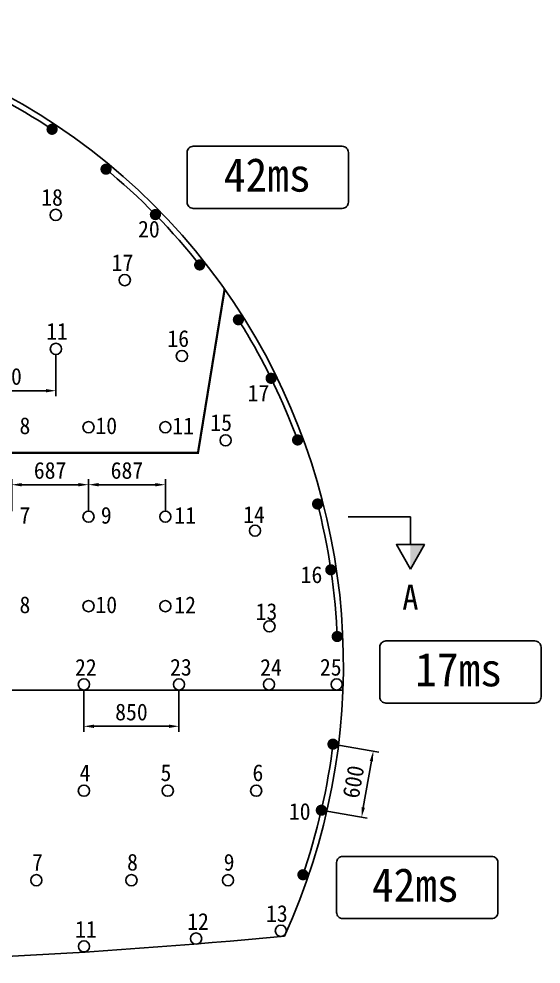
# Model space of a CAD drawing. Header units: millimetres. Extents: x -57518 to 189430, y -17322 to 123318.
# Drawn here: x 165099 to 169767, y -5174 to 3276 of the extents above; entities that cross this region are included whole.
import ezdxf
from ezdxf.enums import TextEntityAlignment as Align

# ---------------------------------------------------------------- set-up
doc = ezdxf.new("R2010")
doc.units = ezdxf.units.MM
doc.header["$LTSCALE"] = 500
doc.header["$PDMODE"] = 1
doc.linetypes.add('A-DASHD01', pattern=[0.75, 0.5, -0.25])
for name, color, linetype in [('CS-BLST', 4, 'Continuous'), ('CS-BLST-HIDL', 2, 'A-DASHD01'), ('CS-BLST-LIN3', 2, 'Continuous'), ('CS-BLST-TEX1', 6, 'Continuous'), ('CS-BLST-TEX2', 3, 'Continuous'), ('CS-DIMS', 1, 'Continuous'), ('CS-EXCV', 3, 'E-DIGLN01'), ('CS-SYMB', 2, 'Continuous'), ('CS-TABL', 3, 'Continuous'), ('CS-TEX1', 6, 'Continuous')]:
    doc.layers.add(name, color=color, linetype=linetype)
doc.styles.add('굴림체', font='')
doc.styles.get('굴림체').set_extended_font_data('GulimChe')
doc.linetypes.add('E-DIGLN01', pattern='A,0.9,-0.2,[19,kscals.shx,S=0.1,R=180,X=0,Y=0],0.9', length=2)
doc.dimstyles.new('DIM01-50', dxfattribs={"dimscale": 50, "dimtxt": 3, "dimasz": 1.8, "dimexe": 1, "dimexo": 1, "dimgap": 1, "dimtad": 1, "dimdec": 0, "dimzin": 9, "dimdsep": 46, "dimlunit": 6, "dimtxsty": '굴림체', "dimcen": 2.5, "dimclrt": 3, "dimadec": 4, "dimazin": 0, "dimtfac": 1, "dimtdec": 0, "dimtmove": 2, "dimatfit": 3, "dimfxl": 1, "dimtolj": 1, "dimtzin": 0, "dimarcsym": 0})

# ---------------------------------------------------------------- blocks, each defined once
blk = doc.blocks.new('*D168')
at = {"layer": 'CS-DIMS', "color": 0, "lineweight": -2, "transparency": 16777216}
for p, q in [((167956, -3216.2), (168315.8, -3279.5)), ((168178.2, -3772.9), (168251, -3359.5)), ((167852.1, -3806.8), (168211.9, -3870.2))]:
    blk.add_line(p, q, dxfattribs=at)
at = {"layer": 'CS-DIMS', "color": 0, "transparency": 16777216}
for points in [[(168236.2, -3356.9), (168265.8, -3362.1), (168266.6, -3270.8)], [(168163.5, -3770.3), (168193, -3775.5), (168162.6, -3861.5)]]:
    blk.add_solid(points, dxfattribs=at)
at = {"layer": 'Defpoints', "color": 0, "transparency": 16777216}
for p in [(167906.8, -3207.5), (168266.6, -3270.8), (167802.8, -3798.2)]:
    blk.add_point(p, dxfattribs=at)
at = {"layer": 'CS-DIMS', "color": 3, "transparency": 16777216, "insert": (168089.8, -3544.2), "char_height": 150, "attachment_point": 5, "rotation": 80.01733, "style": '굴림체'}
blk.add_mtext('\\A1;600', dxfattribs=at)
blk = doc.blocks.new('*D96')
at = {"layer": 'CS-DIMS', "color": 0, "lineweight": -2, "transparency": 16777216}
for p, q in [((164530.2, 276.2), (164530.2, -97.8)), ((165430.2, 276.2), (165430.2, -97.8)), ((164620.2, -47.8), (165340.2, -47.8))]:
    blk.add_line(p, q, dxfattribs=at)
at = {"layer": 'CS-DIMS', "color": 0, "transparency": 16777216}
for points in [[(164620.2, -32.8), (164620.2, -62.8), (164530.2, -47.8)], [(165340.2, -32.8), (165340.2, -62.8), (165430.2, -47.8)]]:
    blk.add_solid(points, dxfattribs=at)
at = {"layer": 'Defpoints', "color": 0, "transparency": 16777216}
for p in [(164530.2, 326.2), (165430.2, 326.2), (165430.2, -47.8)]:
    blk.add_point(p, dxfattribs=at)
at = {"layer": 'CS-DIMS', "color": 3, "transparency": 16777216, "insert": (164980.2, 78.9), "char_height": 150, "attachment_point": 5, "style": '굴림체'}
blk.add_mtext('\\A1;900', dxfattribs=at)
blk = doc.blocks.new('SECB_L1')
at = {"layer": 'CS-SYMB'}
for p in [(-11.1, 4.99), (0, 0)]:
    blk.add_line(p, (-11.1, 0), dxfattribs=at)
blk.add_lwpolyline([(-11.1, 9.41), (-8.6, 4.99), (-13.6, 4.99)], close=True, dxfattribs=at)
blk.add_solid([(-11.1, 9.41), (-11.1, 9.41), (-11.1, 4.99), (-13.6, 4.99)], dxfattribs=at)
at = {"layer": 'CS-TEX1', "style": '굴림체', "flags": 4}
for tag, rotation in [('A_090', 270), ('A_270', 90), ('A_180', 180)]:
    blk.add_attdef(tag, text='', height=5, rotation=rotation, dxfattribs=at).set_placement((-10.79, 14), align=Align.MIDDLE)
blk.add_attdef('A_000', text='', height=4.5, dxfattribs=at).set_placement((-11.1, 14.41), align=Align.MIDDLE)
blk = doc.blocks.new('*D98')
at = {"layer": 'CS-DIMS', "color": 0, "lineweight": -2, "transparency": 16777216}
for p, q in [((165680.2, -2723.8), (165680.2, -3097.8)), ((166530.2, -2723.8), (166530.2, -3097.8)), ((165770.2, -3047.8), (166440.2, -3047.8))]:
    blk.add_line(p, q, dxfattribs=at)
at = {"layer": 'CS-DIMS', "color": 0, "transparency": 16777216}
for points in [[(165770.2, -3032.8), (165770.2, -3062.8), (165680.2, -3047.8)], [(166440.2, -3032.8), (166440.2, -3062.8), (166530.2, -3047.8)]]:
    blk.add_solid(points, dxfattribs=at)
at = {"layer": 'Defpoints', "color": 0, "transparency": 16777216}
for p in [(165680.2, -2673.8), (166530.2, -2673.8), (166530.2, -3047.8)]:
    blk.add_point(p, dxfattribs=at)
at = {"layer": 'CS-DIMS', "color": 3, "transparency": 16777216, "insert": (166105.2, -2921.1), "char_height": 150, "attachment_point": 5, "style": '굴림체'}
blk.add_mtext('\\A1;850', dxfattribs=at)
blk = doc.blocks.new('*D107')
at = {"layer": 'CS-DIMS', "color": 0, "lineweight": -2, "transparency": 16777216}
for p, q in [((165034.7, -1123.8), (165034.7, -838.1)), ((165721.5, -1123.8), (165721.5, -838.1)), ((165631.5, -888.1), (165124.7, -888.1))]:
    blk.add_line(p, q, dxfattribs=at)
at = {"layer": 'CS-DIMS', "color": 0, "transparency": 16777216}
for points in [[(165124.7, -873.1), (165124.7, -903.1), (165034.7, -888.1)], [(165631.5, -873.1), (165631.5, -903.1), (165721.5, -888.1)]]:
    blk.add_solid(points, dxfattribs=at)
at = {"layer": 'Defpoints', "color": 0, "transparency": 16777216}
for p in [(165034.7, -888.1), (165034.7, -1173.8), (165721.5, -1173.8)]:
    blk.add_point(p, dxfattribs=at)
at = {"layer": 'CS-DIMS', "color": 3, "transparency": 16777216, "insert": (165378.1, -761.2), "char_height": 150, "attachment_point": 5, "style": '굴림체'}
blk.add_mtext('\\A1;687', dxfattribs=at)
blk = doc.blocks.new('*D102')
at = {"layer": 'CS-DIMS', "color": 0, "lineweight": -2, "transparency": 16777216}
for p, q in [((165721.5, -1123.8), (165721.5, -838.1)), ((166408.3, -1123.8), (166408.3, -838.1)), ((166318.3, -888.1), (165811.5, -888.1))]:
    blk.add_line(p, q, dxfattribs=at)
at = {"layer": 'CS-DIMS', "color": 0, "transparency": 16777216}
for points in [[(165811.5, -873.1), (165811.5, -903.1), (165721.5, -888.1)], [(166318.3, -873.1), (166318.3, -903.1), (166408.3, -888.1)]]:
    blk.add_solid(points, dxfattribs=at)
at = {"layer": 'Defpoints', "color": 0, "transparency": 16777216}
for p in [(165721.5, -888.1), (165721.5, -1173.8), (166408.3, -1173.8, 0)]:
    blk.add_point(p, dxfattribs=at)
at = {"layer": 'CS-DIMS', "color": 3, "transparency": 16777216, "insert": (166064.9, -761.2), "char_height": 150, "attachment_point": 5, "style": '굴림체'}
blk.add_mtext('\\A1;687', dxfattribs=at)

msp = doc.modelspace()

# ---------------------------------------------------------------- linework, layer by layer
at = {"layer": 'CS-BLST', "lineweight": 0, "const_width": 50, "elevation": 0}
for points in [[(165402.8, 2265.5, -1), (165388.8, 2313.5, -1)], [(165882.3, 1908.1, -1), (165873.5, 1957.3, -1)], [(166321.2, 1501.9, -1), (166317.6, 1551.8, -1)], [(166714.5, 1051.5, -1), (166716.2, 1101.5, -1)], [(167057.9, 561.9, -1), (167064.9, 611.4, -1)], [(167347.8, 38.8, -1), (167359.9, 87.3, -1)], [(167582, -511.5, -1), (167599.1, -464.5, -1)], [(167758.2, -1083, -1), (167780, -1038, -1)], [(167874.4, -1669.7, -1), (167900.8, -1627.2, -1)], [(167929.4, -2265.2, -1), (167960, -2225.7, -1)], [(167888.4, -3224.5, -1), (167925.2, -3190.6, -1)], [(167782.8, -3813.1, -1), (167822.9, -3783.2, -1)], [(167617, -4387.8, -1), (167659.9, -4362.1, -1)]]:
    msp.add_lwpolyline(points, format="xyb", close=True, dxfattribs=at)
at = {"layer": 'CS-BLST'}
for centre in [(165429.1, 1524.3, 0), (166046, 941, 0), (165430.2, 326.2, 0), (166556.4, 262.6, 0), (165721.5, -373.8, 0), (166408.3, -373.8, 0), (166947.1, -491.2, 0), (165721.5, -1173.8, 0), (166408.3, -1173.8, 0), (167209.9, -1298.6, 0), (165721.5, -1973.8, 0), (166408.3, -1973.8, 0), (167338.8, -2153.8, 0), (165680.2, -2673.8, 0), (166530.2, -2673.8, 0), (167335.4, -2673.8, 0), (167940.3, -2673.8, 0), (165680.2, -3623.8, 0), (166430.2, -3623.8, 0), (167220.4, -3623.8, 0), (165255.2, -4423.8, 0), (166105.2, -4423.8, 0), (166968.8, -4423.8, 0), (166683.1, -4945.5, 0), (167440.8, -4875.9, 0), (165680.8, -5015.6, 0)]:
    msp.add_circle(centre, 50, dxfattribs=at)
at = {"layer": 'CS-BLST-HIDL', "const_width": 20, "elevation": 0}
msp.add_lwpolyline([(164052.1, -603.1), (166700.1, -603.1), (166938.5, 861.1)], dxfattribs=at)
at = {"layer": 'CS-BLST-LIN3', "elevation": 0, "flags": 128}
for points in [[(165416.7, 2275.7, 0.055366), (164309, 2849.4)], [(166730.8, 1056.8, 0.055366), (165858.6, 1948.6)], [(167599.2, -511.5, 0.043496), (167173.2, 401.2, 0.010687), (167048, 607.8)], [(167945.8, -2270.4, 0.053932), (167762.9, -1036.3, 0.053932)], [(167909.8, -3182.7, -0.053932), (167630.3, -4398.6, -0.053932)]]:
    msp.add_lwpolyline(points, format="xyb", dxfattribs=at)
at = {"layer": 'CS-EXCV', "elevation": 0, "flags": 128}
msp.add_lwpolyline([(167474.4, -4922.9, 0.242296), (167216.5, 426.2, 0.57735), (157343.8, 426.2, 0.242296), (157086, -4922.9)], format="xyb", dxfattribs=at)
msp.add_lwpolyline([(156564.4, -2723.8), (167995.9, -2723.8)], dxfattribs=at)
at = {"layer": 'CS-EXCV'}
msp.add_arc((162280.2, 48723.4, 0), 53897.2, 264.46968, 275.53032, dxfattribs=at)
at = {"layer": 'CS-TABL', "elevation": 0}
for points in [[(166603.6, 1637.1), (166603.6, 2082.5, -0.414214), (166658.5, 2137.4), (167990.1, 2137.4, -0.414214), (168045, 2082.5), (168045, 1637.1, -0.414214), (167990.1, 1582.2), (166658.5, 1582.2, -0.414214)], [(168326, -2785.3), (168326, -2339.9, -0.414214), (168380.9, -2285), (169712.6, -2285, -0.414214), (169767.4, -2339.9), (169767.4, -2785.3, -0.414214), (169712.6, -2840.2), (168380.9, -2840.2, -0.414214)], [(167939.3, -4711.2), (167939.3, -4265.8, -0.414214), (167994.2, -4210.9), (169325.8, -4210.9, -0.414214), (169380.7, -4265.8), (169380.7, -4711.2, -0.414214), (169325.8, -4766.1), (167994.2, -4766.1, -0.414214)]]:
    msp.add_lwpolyline(points, format="xyb", close=True, dxfattribs=at)

# ---------------------------------------------------------------- block references
at = {"layer": 'CS-SYMB'}
ref = msp.add_blockref('SECB_L1', (168044.1, -1173.8, 0), dxfattribs=dict(at, xscale=50, yscale=50, zscale=50, rotation=179.9999999996665))
ref.add_attrib('A_000', 'A', dxfattribs={"layer": 'CS-BLST-TEX1', "height": 225, "rotation": 360, "style": '굴림체', "flags": 4}).set_placement((168599, -1894.1, 0), align=Align.MIDDLE)

# ---------------------------------------------------------------- texts
at = {"layer": 'CS-BLST-TEX1', "style": '굴림체'}
for s, p in [(' 42ms', (167222.2, 1882.3, 0)), ('  17ms', (168835.4, -2540.1, 0)), ('  42ms', (168448.6, -4466, 0))]:
    msp.add_text(s, height=300, dxfattribs=at).set_placement(p, align=Align.MIDDLE_CENTER)
at = {"layer": 'CS-BLST-TEX2', "style": '굴림체'}
for s, p in [('18', (165395.4, 1679.7, 0)), ('20', (166261.2, 1395.8, 0)), ('17', (166025.7, 1097, 0)), ('16', (166523.5, 417.7, 0)), ('17', (167241, -69.1, 0)), ('15', (166907.5, -333.5, 0)), ('14', (167200.4, -1155, 0)), ('16', (167714.8, -1693.4, 0)), ('13', (167312.1, -2023.8, 0)), ('22', (165697.6, -2520.8, 0)), ('23', (166547.6, -2520.8, 0)), ('24', (167352.8, -2520.8, 0)), ('25', (167887.3, -2520.8, 0)), ('10', (167609.6, -3810.2, 0)), ('12', (166700.5, -4792.6, 0)), ('13', (167405.6, -4722.9, 0)), ('11', (165698.3, -4862.7, 0))]:
    msp.add_text(s, height=150, rotation=360, dxfattribs=at).set_placement(p, align=Align.MIDDLE)
for s, p in [('11', (165439.7, 483.3, 0)), ('8', (165153, -361.9, 0)), ('10', (165880.2, -361.9, 0)), ('11', (166567, -361.9, 0)), ('7', (165153, -1162.5, 0)), ('9', (165880.2, -1162.5, 0)), ('11', (166585.3, -1162.5, 0)), ('8', (165153, -1962.5, 0)), ('10', (165880.2, -1962.5, 0)), ('12', (166585.3, -1962.5, 0)), ('4', (165689.7, -3463.7, 0)), ('5', (166413.7, -3463.7, 0)), ('6', (167235.7, -3463.7, 0)), ('7', (165264.7, -4263.7, 0)), ('8', (166114.7, -4263.7, 0)), ('9', (166978.3, -4264.5, 0))]:
    msp.add_text(s, height=150, dxfattribs=at).set_placement(p, align=Align.MIDDLE)

# ---------------------------------------------------------------- dimensions: what is measured, and where the dimension line sits
at = {"layer": 'CS-DIMS'}
for base, p1, p2, picture, middle in [((165430.2, -47.8, 0), (164530.2, 326.2, 0), (165430.2, 326.2, 0), '*D96', (164980.2, 78.9, 0)), ((166530.2, -3047.8, 0), (165680.2, -2673.8, 0), (166530.2, -2673.8, 0), '*D98', (166105.2, -2921.1, 0))]:
    dim = msp.add_linear_dim(base=base, p1=p1, p2=p2, dimstyle='DIM01-50', dxfattribs=at)
    dim.commit()
    dim.dimension.update_dxf_attribs({"geometry": picture, "text_midpoint": middle})
for base, p1, p2, picture, middle in [((165034.7, -888.1, 0), (165721.5, -1173.8, 0), (165034.7, -1173.8, 0), '*D107', (165378.1, -761.2, 0)), ((165721.5, -888.1, 0), (166408.3, -1173.8, 0), (165721.5, -1173.8, 0), '*D102', (166064.9, -761.2, 0))]:
    dim = msp.add_linear_dim(base=base, p1=p1, p2=p2, angle=180, dimstyle='DIM01-50', dxfattribs=at)
    dim.commit()
    dim.dimension.update_dxf_attribs({"geometry": picture, "text_midpoint": middle})
dim = msp.add_aligned_dim(p1=(167802.8, -3798.2, 0), p2=(167906.8, -3207.5, 0), distance=-365.3, text='600', dimstyle='DIM01-50', dxfattribs=at)
dim.commit()
dim.dimension.update_dxf_attribs({"geometry": '*D168', "text_midpoint": (168089.8, -3544.2, 0)})

doc.saveas('drawing.dxf')
